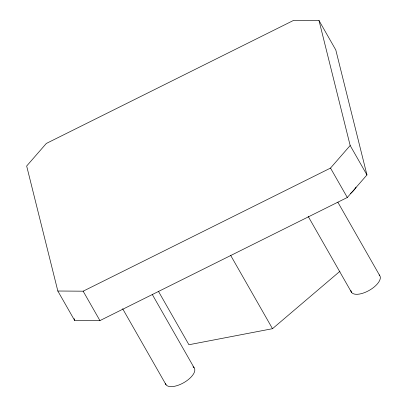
<?xml version="1.0" encoding="UTF-8"?>
<svg xmlns="http://www.w3.org/2000/svg" width="407" height="407" viewBox="0 0 407 407"><rect width="100%" height="100%" fill="white"/><g stroke="black" fill="none" stroke-linecap="round" stroke-linejoin="round"><path stroke-width="0.61" d="M57.83 291.015L83.15 291.188L330.515 168.076L350.168 145.518L319.002 20.523L293.681 20.35L46.317 143.462L26.664 166.02L57.83 291.015L74.618 320.431L99.939 320.604L347.303 197.492L366.956 174.934L335.79 49.939L319.002 20.523M158.435 291.305L188.929 344.739L272.497 328.693L339.916 271.296M350.168 145.518L366.956 174.934M330.515 168.076L347.303 197.492M337.835 202.182L379.65 275.453M308.191 216.422L351.577 292.445M230.683 255.428L272.497 328.693M152.315 294.52L194.129 367.786M122.665 308.76L166.051 384.783M83.15 291.188L99.939 320.604M74.155 318.584L74.618 320.431M193.004 366.799A16.433 7.387 -29.7 0 1 184.636 382.173A16.433 7.387 -29.7 0 1 165.471 383.557M379.161 274.923A16.433 7.387 -29.7 0 1 368.823 290.613A16.433 7.387 -29.7 0 1 350.89 290.532M356.069 187.128A16.433 7.387 -29.7 0 1 350.59 193.422"/></g></svg>
